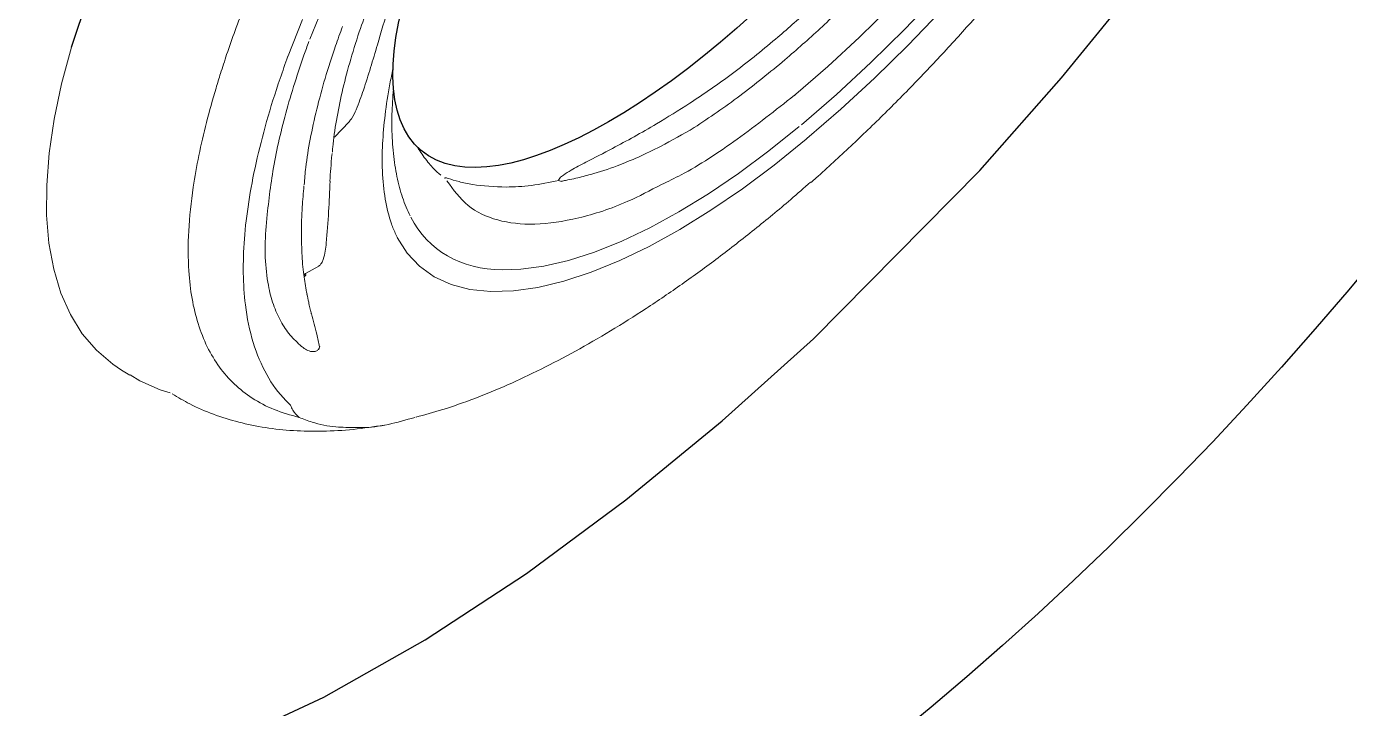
# Model space of a CAD drawing. Extents: x 938 to 1038, y 781 to 934.
# Drawn here: x 949.718 to 951.977, y 871.554 to 872.718 of the extents above; entities that cross this region are included whole.
import ezdxf

# ---------------------------------------------------------------- set-up
doc = ezdxf.new("R2010")
doc.units = 0
doc.header["$MEASUREMENT"] = 0
doc.linetypes.add('SLD-Solid', pattern=[0])
for name, color, linetype in [('1', 4, 'Continuous'), ('1_CYAN', 4, 'Continuous'), ('2', 2, 'Continuous'), ('DIM', 3, 'Continuous')]:
    doc.layers.add(name, color=color, linetype=linetype)

# ---------------------------------------------------------------- blocks, each defined once
blk = doc.blocks.new('*E22')
at = {"layer": '1', "color": 3, "linetype": 'SLD-Solid', "lineweight": 15}
blk.add_arc((2.108557158079378, -2.062281653934321), 0.004702238498693764, 145.5763701272719, 153.9577264641117, dxfattribs=at)
blk = doc.blocks.new('MIDJET')
at = {"layer": '1', "color": 3, "linetype": 'SLD-Solid', "lineweight": 15}
for p, q in [((-0.6367995654961618, 1.335238558751698), (-0.6781520544470823, 1.325847308838661)), ((-0.5919542460812863, 1.340270002507836), (-0.6367995654961618, 1.335238558751698)), ((-0.5437959938340668, 1.340921270170654), (-0.5919542460812863, 1.340270002507836)), ((-0.4925182228356348, 1.337189817831913), (-0.5437959938340668, 1.340921270170654)), ((-0.4383267202460246, 1.329090598589275), (-0.4925182228356348, 1.337189817831913)), ((-0.7158455762330647, 1.312133774495891), (-0.7497288819793368, 1.294153145349298)), ((-0.6781520544470823, 1.325847308838661), (-0.7158455762330647, 1.312133774495891)), ((-0.3814391073740637, 1.316656226751604), (-0.4383267202460246, 1.329090598589275)), ((-0.3220836937811669, 1.299936502326787), (-0.3814391073740637, 1.316656226751604)), ((-0.7497288819793368, 1.294153145349298), (-0.7796659567653208, 1.271977501424601)), ((-0.2604987630922011, 1.278998550980475), (-0.3220836937811669, 1.299936502326787)), ((-0.7796659567653208, 1.271977501424601), (-0.8055365974879933, 1.245695907501343)), ((-0.8055365974879933, 1.245695907501343), (-0.8164400821045064, 1.231706506393635)), ((-0.8164400821045064, 1.231706506393635), (-0.8261505989521964, 1.218251254683636)), ((-0.8369244809885998, 1.201993720813363), (-0.8543357425184226, 1.167898360743166)), ((-0.8256040801540365, 1.217790255286275), (-0.8369244809885998, 1.201993720813363)), ((-0.8543357425184226, 1.167898360743166), (-0.860690199243237, 1.151540566126542)), ((-0.6737797578453666, 0.9068527819475065), (-0.6766367541624305, 0.9064904840683994)), ((-0.6625879960889591, 0.8832443342654699), (-0.6737797578453666, 0.9068527819475065)), ((-0.3007123949947683, 0.9108167950045356), (-0.2409272785444472, 0.8820085267368114)), ((-0.2748332697441427, 0.8719968570842411), (-0.2143259735345566, 0.8424302796437075)), ((-0.4202750229740531, 0.8148805614745953), (-0.4447872383875975, 0.8413058480143718)), ((-0.6229699055955962, 0.7464289431343758), (-0.6508588885094326, 0.7312778413512859)), ((-0.9309539631790003, 0.7360556487170413), (-0.9311523786757618, 0.7356601663352222)), ((-0.6508588885094326, 0.7312778413512859), (-0.6746460255915423, 0.7118089483820285)), ((-0.6746460255915423, 0.7118089483820285), (-0.6941831967642074, 0.6881435222963859)), ((-0.6941831967642074, 0.6881435222963859), (-0.7093486174689474, 0.6604288755529097)), ((-0.7093486174689474, 0.6604288755529097), (-0.7200479897698528, 0.6288376527769088)), ((-0.7200479897698528, 0.6288376527769088), (-0.7262145902071779, 0.5935665703607214)), ((-0.7262145902071779, 0.5935665703607214), (-0.7278100417460323, 0.5548352702607531)), ((-0.6917068391101537, 0.5399770882875572), (-0.6904048244634993, 0.5716342310971925)), ((-0.7278100417460323, 0.5548352702607531), (-0.7248244592766753, 0.5128849674311624)), ((-0.6891811366204763, 0.5001690216979142), (-0.6917068391101537, 0.5399770882875572)), ((-0.7248244592766753, 0.5128849674311624), (-0.7172763522214183, 0.4679768748838313)), ((-0.6823127846873547, 0.457527795635869), (-0.6891811366204763, 0.5001690216979142)), ((-0.7172763522214183, 0.4679768748838313), (-0.7052127352972022, 0.4203906585029813)), ((-0.6711443371417687, 0.4123173900796644), (-0.6823127846873547, 0.457527795635869)), ((-0.5468986608557316, 0.4601842070950255), (-0.5448279632985873, 0.4650252850706664)), ((-0.7052127352972022, 0.4203906585029813), (-0.6887088037560503, 0.3704226755281752)), ((-0.6557449093210366, 0.3648176696784589), (-0.6711443371417687, 0.4123173900796644)), ((-0.6887088037560503, 0.3704226755281752), (-0.6678672599776689, 0.3183840844563548)), ((-0.636209824535797, 0.3153226684343338), (-0.6557449093210366, 0.3648176696784589)), ((-0.6678672599776689, 0.3183840844563548), (-0.6428179924394186, 0.2645989795892376)), ((-0.6126599751229804, 0.264138779049901), (-0.636209824535797, 0.3153226684343338)), ((-0.6428179924394186, 0.2645989795892376), (-0.6137168562472297, 0.2094022548305645)), ((-0.5852412625829331, 0.2115828995320612), (-0.6126599751229804, 0.264138779049901)), ((-0.6137168562472297, 0.2094022548305645), (-0.580745179434615, 0.1531376777535485)), ((-0.5541232847010775, 0.1579803067076284), (-0.5852412625829331, 0.2115828995320612)), ((-0.580745179434615, 0.1531376777535485), (-0.5441082426526407, 0.09615562249808818)), ((-0.5194987594337448, 0.1036628778942799), (-0.5541232847010775, 0.1579803067076284)), ((-0.5441082426526407, 0.09615562249808818), (-0.5040342094317509, 0.0388109411609463)), ((-0.4815820174204504, 0.04896685335884854), (-0.5194987594337448, 0.1036628778942799)), ((-0.4278476251092869, 0.05326558572474482), (-0.4270130268220882, 0.05210872980869397)), ((-0.4270255889107162, 0.05212548107763837), (-0.4262447109284579, 0.05104560357774801)), ((-0.4262447109284579, 0.05104560357774801), (-0.3828345210085118, -0.006804406820378972)), ((-0.5040343962407832, 0.03881092171981493), (-0.502966819549286, 0.03734302985240845)), ((-0.502966819549286, 0.03734302985240845), (-0.4568554513130181, -0.02392642564824143)), ((-0.4313662724639329, -0.01798828150540999), (-0.478599400602711, 0.04484303490036723)), ((-0.3810845360622039, -0.08048183615970572), (-0.4313662724639329, -0.01798828150540999)), ((-0.3828345210085118, -0.006804406820378972), (-0.3366027226316533, -0.0643502523216597)), ((-0.4568554513130181, -0.02392642564824143), (-0.4079453738200058, -0.08489057668434441)), ((-0.3366027226316533, -0.0643502523216597), (-0.2878091611190428, -0.1212685844863159)), ((-0.4079453738200058, -0.08489057668434441), (-0.3564781724274368, -0.145248366009767)), ((-0.3280349691056159, -0.1422885291454747), (-0.3810845360622039, -0.08048183615970572)), ((-0.3564781724274368, -0.145248366009767), (-0.3027079190388946, -0.2047017965439863)), ((-0.2725140062493523, -0.2030631139976293), (-0.3280349691056159, -0.1422885291454747))]:
    blk.add_line(p, q, dxfattribs=at)
for centre, major_axis, ratio, start_param, end_param in [((-0.6815768399562643, 0.9055450205197246), (0.004680534295793202, -0.004606837395196052), 0.7000000000005552, 1.120630818526667, 1.843928714060351), ((-0.6788823279823504, 0.905839848704943), (0.004850412880523252, -0.004774041173101661), 0.7000000000009405, 1.126373902737729, 1.762963117534141), ((-0.6781629943863976, 0.9059485700923631), (0.004551870843195905, -0.004480199800571625), 0.699999999999245, 1.115946250348523, 1.807289989993341), ((-0.6704440789167236, 0.8971943589971687), (0.00799677930934878, -0.007870866796768477), 0.699999999967005, 2.477545029303428, 2.524721049010566), ((-0.6602028831344882, 0.8752907333324487), (5.952596348795852e-05, -0.007501533223001199), 0.9999999997322832, 3.376626565747556, 3.425002859041004), ((-0.4277623174416902, 0.8207920025155744), (0.00684070522326299, -0.006732995559682467), 0.6999999999699413, 0.1552751670004129, 0.2729475405901056), ((-0.4123454982996577, 0.4600209785797489), (0.2294618658224988, -0.2258488961816193), 0.7000000000000282, 2.864732198851961, 3.679689753706713)]:
    blk.add_ellipse(centre, major_axis=major_axis, ratio=ratio, start_param=start_param, end_param=end_param, dxfattribs=at)
at = {"layer": '1', "color": 3}
blk.add_ellipse((0.1192344720720726, 0.1195088801366637), major_axis=(0.5967276637128429, -0.576215286447689), ratio=0.3644955798513458, start_param=3.146562833120037, end_param=9.429748140299623, dxfattribs=at)
at = {"layer": '1', "color": 3, "linetype": 'SLD-Solid', "lineweight": 15}
for points, knots in [([(-0.8627474807842503, 1.147998920770704), (-0.8693700168802678, 1.138574965710745), (-0.8843186351193282, 1.117302887393464), (-0.9029738958443261, 1.080487820955881), (-0.9194864101341196, 1.038484975745078), (-0.9319132790559053, 0.9936493108959752), (-0.9404073689651113, 0.9462255221802707), (-0.9447989615211014, 0.8962405338462958), (-0.9454309978385993, 0.8444482626395171), (-0.9424836849697513, 0.8086564130909295), (-0.94102014886154, 0.790883388466554)], [0, 0, 0, 0, 0.1000144248374281, 0.2257560296564782, 0.3519620618449764, 0.4790519246353268, 0.6074394963084845, 0.7375219066617311, 0.8696622366516151, 0.9999999999999999, 0.9999999999999999, 0.9999999999999999, 0.9999999999999999]), ([(-0.9178553953320048, 0.9348992362653519), (-0.9127900163126554, 0.9491387112250607), (-0.9026222451009431, 0.977721710248943), (-0.8805855336192465, 1.012662912017745), (-0.854206065256264, 1.042029050374737), (-0.8232765620921967, 1.065577637907964), (-0.7875061616945089, 1.083745911450421), (-0.7473635839657788, 1.096525466963584), (-0.7033963259287148, 1.103968918319381), (-0.6509216424041071, 1.106440618702209), (-0.5881205115555019, 1.102277195232986), (-0.5052442627204599, 1.087727199070912), (-0.4239867990835364, 1.064980510547485), (-0.3587389498939757, 1.041934522040108), (-0.3309902547189338, 1.031207537771095), (-0.3228083809194899, 1.028044620344389)], [0, 0, 0, 0, 0.07537897948530542, 0.1513087598485489, 0.223328929139492, 0.295350195672495, 0.3691040824939862, 0.4428624058644273, 0.5147290521308584, 0.5869674127249346, 0.6821191269308488, 0.7780713045951788, 0.9079992185455765, 0.972873002548, 1, 1, 1, 1]), ([(-0.3228083809194899, 1.028044620344389), (-0.312420742817622, 1.023911319705448), (-0.2757162745980111, 1.009306401777437), (-0.2109070261829515, 0.9800873164124795), (-0.1269124447858516, 0.9372359922766549), (-0.04044499116479017, 0.8878186385365581), (0.04226150083716362, 0.8356763787241022), (0.1196630580554867, 0.7827592089527684), (0.1918302540250494, 0.7300254021569685), (0.2640190638505686, 0.6737918826011935), (0.3401036148975081, 0.6107799725642593), (0.4190022486309104, 0.5410502700264459), (0.5006461251433905, 0.463800897264278), (0.5802205103926781, 0.3831289221971588), (0.6507180946088909, 0.3063629292004464), (0.7122431984861777, 0.2352377519817139), (0.7470955837410784, 0.1919400777168079), (0.764558285007567, 0.1702458853195878)], [0, 0, 0, 0, 0.02936692012341424, 0.1037673026158927, 0.1781676561717678, 0.2547294059944991, 0.3312911512215466, 0.3933059458810084, 0.4553207315038745, 0.5185676568654695, 0.5818146106266968, 0.656274788192156, 0.7307350024676587, 0.8073586783976775, 0.8839824166536006, 0.9418696773600741, 1, 1, 1, 1]), ([(-0.8958560664850097, 0.9480931264753849), (-0.8930526952794864, 0.9506446943238274), (-0.8771619198370928, 0.9651081344937751), (-0.8427258641114577, 0.986567270707809), (-0.7864918965745389, 1.005896056742486), (-0.7266385947137906, 1.014078541613813), (-0.6663692365216178, 1.013840593850759), (-0.6080666352889921, 1.007916923912163), (-0.5457029069364552, 0.9961874147309828), (-0.4798512785431228, 0.979014983621397), (-0.4107065998673889, 0.956109807580205), (-0.3509421441799674, 0.9329598010872218), (-0.3139851983780062, 0.9166714372530151), (-0.3016718030188485, 0.9112444448624899)], [0, 0, 0, 0, 0.02671159342247816, 0.1514133882616352, 0.2764465471703175, 0.4011593237448561, 0.4934978756194137, 0.585835892512467, 0.6780752214310576, 0.7703176610676958, 0.8622843830928777, 0.9541156120639899, 1, 1, 1, 1]), ([(-0.7972063267891372, 0.9223448504070291), (-0.7906460971790352, 0.9285854331885446), (-0.7775268503931159, 0.9410654453931215), (-0.7524780027408724, 0.9554536593593781), (-0.723373950786609, 0.9660369580669794), (-0.6869888263599861, 0.9728607147295065), (-0.6520796511685703, 0.9742228494979059), (-0.6117601125132808, 0.9721336067401012), (-0.5864687470666041, 0.968108061553437), (-0.5686126327046424, 0.9652659613365273)], [0, 0, 0, 0, 0.1441017023746246, 0.2881767724736586, 0.4319440977470484, 0.5757118405730505, 0.7575254025222544, 0.828808999989974, 1, 1, 1, 1]), ([(-0.5684767364222978, 0.9652452502350712), (-0.5388160456191002, 0.9597450101446441), (-0.4942970776828162, 0.9514894703848995), (-0.4297787961067812, 0.9324235311391504), (-0.3798462657429269, 0.9154163111188183), (-0.3368996625692589, 0.8987612810238517), (-0.3031762184767075, 0.8846287374045403), (-0.2867252947938823, 0.8773309394024693), (-0.2791472813771279, 0.8739692551445728)], [0, 0, 0, 0, 0.3370083191286239, 0.5058298423696197, 0.6746776265665427, 0.843512699596241, 0.9279151198515014, 1, 1, 1, 1]), ([(-0.9416571431792207, 0.8399092718010621), (-0.9408688441314013, 0.8511691252368507), (-0.9390449190075216, 0.8772215854410916), (-0.9301064727070099, 0.9085674082864159), (-0.9211675727216146, 0.9277802145998066), (-0.9178553953320048, 0.9348992362653519)], [0, 0, 0, 0, 0.323929972377879, 0.7494922347334615, 1, 1, 1, 1]), ([(-0.9178553953320048, 0.9348992362653519), (-0.9139474881211456, 0.9383850882403806), (-0.9080630364040161, 0.943634017279237), (-0.8989253491364693, 0.9469719418908795), (-0.8958560664850097, 0.9480931264753849)], [0, 0, 0, 0, 0.664107277740027, 1, 1, 1, 1]), ([(-0.799747252088963, 0.8912188981858264), (-0.8001514312033748, 0.8913802302356828), (-0.8010457170249339, 0.8917371931751603), (-0.8024533551725526, 0.8925051547793856), (-0.8039027607163121, 0.893562467380292), (-0.8054088385562252, 0.8950983527771541), (-0.8074036456639959, 0.8984426765486404), (-0.8078474006174616, 0.9045711077863814), (-0.8054166324777654, 0.912277899149089), (-0.8008792914456961, 0.9183019211647405), (-0.7979519442325369, 0.921524129586814), (-0.7972063267891372, 0.9223448504070291)], [0, 0, 0, 0, 0.01601980864586571, 0.03544539345380793, 0.05487115266753625, 0.08077982296896563, 0.1271703537338176, 0.2748868557463746, 0.5838063736992333, 0.893992340161141, 1, 1, 1, 1]), ([(-0.7428692762334848, 0.9017241663313058), (-0.7424809796107894, 0.9017918925614339), (-0.7413290901758813, 0.9019928037319289), (-0.7393994125754801, 0.9023233106647552), (-0.7363091311073688, 0.9028458694428707), (-0.7308525699242665, 0.9037451589231011), (-0.7216411395105666, 0.905205038250557), (-0.7136856542535384, 0.9063299255281123), (-0.7090290756131168, 0.9069883550142208)], [0, 0, 0, 0, 0.03591905062792195, 0.1065545578105673, 0.1771948310814762, 0.3184871161217372, 0.6010905387024296, 1, 1, 1, 1]), ([(-0.7089640162141109, 0.9068773646930026), (-0.6993776677416434, 0.9080591514670147), (-0.6791304537874936, 0.9105551894245423), (-0.643717931583744, 0.9112198144137835), (-0.6036869938558027, 0.9094541322908043), (-0.5640802188817844, 0.9056229519025152), (-0.5362805045120425, 0.9012209840906138), (-0.5242984400867527, 0.8993236745996143)], [0, 0, 0, 0, 0.1934118295119319, 0.4085028522215886, 0.6212374047917513, 0.8367480414614441, 1, 1, 1, 1]), ([(-0.3016730831396117, 0.9112499453356975), (-0.3016533855077626, 0.9112411573364767), (-0.3015261441742183, 0.9111843892564195), (-0.3013988828670549, 0.9111276120173386), (-0.3012913222837597, 0.9110796241953381)], [0, 0, 0, 0, 0.1548052924066076, 1, 1, 1, 1]), ([(-0.3012913798290668, 0.9110798904779074), (-0.3012703334082687, 0.9110703330492669), (-0.3010773657604062, 0.9109827041577603), (-0.3008843548055182, 0.9108949648451841), (-0.3007123949947683, 0.9108167950045356)], [0, 0, 0, 0, 0.1090670950234722, 1, 1, 1, 1]), ([(-0.7998931669075162, 0.8915583330805248), (-0.7927630858788817, 0.8927054205766041), (-0.773957212611819, 0.8957309096265931), (-0.7547772963582275, 0.8994284905880221), (-0.7428692762334848, 0.9017241663313058)], [0, 0, 0, 0, 0.3791411825114671, 1, 1, 1, 1]), ([(-0.6621663055016711, 0.8832120481493604), (-0.6619509102705621, 0.882795117395915), (-0.6617015103311346, 0.8823123652749132), (-0.6610576249981364, 0.8813986882626068), (-0.659942115384581, 0.8801075436932422), (-0.656565229979563, 0.877417110557829), (-0.6439769651738914, 0.8715616687025687), (-0.6155489729055645, 0.866316621567293), (-0.5725023766878792, 0.8602967603374623), (-0.5365687813132922, 0.8563141282864848), (-0.5193468434248771, 0.8544053673874146)], [0, 0, 0, 0, 0.006241481881788279, 0.007226832253902155, 0.01458706256182928, 0.02858929375350081, 0.0704493351901226, 0.26225781370699, 0.6464214065538634, 1, 1, 1, 1]), ([(-0.5223620664027351, 0.898776576535198), (-0.5126176013709056, 0.8973093650837853), (-0.4879863773173483, 0.8936006736496296), (-0.4455637887791113, 0.8835556581488646), (-0.3957807899049897, 0.8691658730114398), (-0.3437137785505371, 0.8510099827112896), (-0.2976612871237165, 0.8328826395176776), (-0.2682612637055684, 0.8196458718897333), (-0.2575381435445649, 0.8148180032925154)], [0, 0, 0, 0, 0.1256718620403369, 0.3176625685486181, 0.5086256390140966, 0.6987147429268864, 0.8901117196953342, 1, 1, 1, 1]), ([(-0.9315483331762451, 0.7377437195467991), (-0.9348092806183104, 0.7531457910281603), (-0.9414885825407708, 0.7846933972019485), (-0.9440116624329917, 0.8188050756519374), (-0.942043328082363, 0.8364477915296789), (-0.9416571431792207, 0.8399092718010621)], [0, 0, 0, 0, 0.4340011518166794, 0.8889516863392902, 1, 1, 1, 1]), ([(-0.5193507806368558, 0.8544279448320538), (-0.5192579110659068, 0.854419166788773), (-0.5054136919455203, 0.8531106094925889), (-0.4894251124763187, 0.8504912568168947), (-0.4730224316249831, 0.8476424744233242), (-0.4722658229980539, 0.84751106826144)], [0, 0, 0, 0, 0.006400735406424715, 0.9541681154365437, 1, 1, 1, 1]), ([(-0.4700362616823668, 0.8468620378473304), (-0.4672529390692617, 0.8464953917975748), (-0.4503910798619444, 0.8442741853730098), (-0.4168207650756841, 0.8366724213566528), (-0.3697795182620354, 0.824005504105898), (-0.3201502523276218, 0.807378473301597), (-0.2719504216183424, 0.788947542765456), (-0.2392911817573236, 0.7743763080979136), (-0.2246143570601049, 0.7678281012888419)], [0, 0, 0, 0, 0.03960790484329149, 0.2399516720842665, 0.4393013143043341, 0.6362561632267278, 0.8365361671082376, 1, 1, 1, 1]), ([(-0.2291038460963861, 0.7341721511737518), (-0.2503753662419896, 0.7420343845404744), (-0.2977919517879641, 0.7595601776414753), (-0.354358908613122, 0.7804920070541641), (-0.3946365693913449, 0.7982303334165266), (-0.4123706026622216, 0.8076973937252916), (-0.4186503302178721, 0.8134041166312898), (-0.4202750229740531, 0.8148805614745953)], [0, 0, 0, 0, 0.3223271387977175, 0.7185030616512978, 0.8922651605800004, 0.972126814158207, 1, 1, 1, 1]), ([(-0.3351120359770263, 0.7338910596067194), (-0.3437177311162287, 0.736381067531255), (-0.3703897936563294, 0.74378275453833), (-0.413232437555024, 0.7533543053973659), (-0.4624238343876925, 0.7612222872909911), (-0.5107212107590442, 0.7648872686583701), (-0.5571402141147317, 0.7635645337371244), (-0.5892985716260171, 0.7577908843266528), (-0.6086556882360838, 0.7519540152640758), (-0.6163190913564804, 0.7491451172374184), (-0.6208292490374987, 0.747383810723818), (-0.622267142869724, 0.7467315043375891), (-0.6222673196115096, 0.7467314241579572)], [0.158951885381693, 0.158951885381693, 0.158951885381693, 0.158951885381693, 0.2189082280711251, 0.346757998641039, 0.4751575172598321, 0.6035614685310303, 0.7545959878653172, 0.9056690489778593, 0.9433962239604446, 0.9811215494509715, 0.9999976795149366, 1, 1, 1, 1]), ([(-0.9313038842495303, 0.736094101033629), (-0.9282499727913773, 0.7206491691769372), (-0.9216536696215201, 0.6872888526253007), (-0.9067292865317995, 0.6337851907925369), (-0.8876445274059463, 0.5762896775525093), (-0.8647170830663242, 0.5172196844836776), (-0.8380605706115887, 0.4565704803395789), (-0.8077109937204909, 0.3945090018544164), (-0.7737875303893276, 0.3312789022876643), (-0.7364032522057613, 0.267136934499149), (-0.6957500272380059, 0.2023502385388127), (-0.6518401150247257, 0.1372301655632526), (-0.6123624986824581, 0.0816974807819264), (-0.5865337488119025, 0.04810587311457937), (-0.5773258994127346, 0.03613059494482229)], [0, 0, 0, 0, 0.0745907463544915, 0.1611124563899107, 0.2469957864890458, 0.3333241755662856, 0.4202301692129061, 0.5076746892349252, 0.5956054262099864, 0.6839552782688247, 0.7726432798483185, 0.8615762599276775, 0.9506524722162722, 1, 1, 1, 1]), ([(-0.5879490818598612, 0.7219608474981527), (-0.5879470017094945, 0.7219616972817846), (-0.5828774111232491, 0.724032727879532), (-0.5724440401978512, 0.7280005263370413), (-0.5501974478796825, 0.7345803497103702), (-0.5259855631338795, 0.7393423579337508), (-0.4934205815252852, 0.7429478772403257), (-0.4585535798608404, 0.7441685873330357), (-0.4147699372589102, 0.7416907050754844), (-0.3843058449318164, 0.7378523596196942), (-0.3694423083011102, 0.7353691719007429)], [0, 0, 0, 0, 3.056722786278923e-05, 0.07449621570486083, 0.148969485248665, 0.2980039036390164, 0.3724874388840495, 0.5215575417545487, 0.6706686625457073, 0.8040319994901184, 0.8040319994901184, 0.8040319994901184, 0.8040319994901184]), ([(-0.5008949979793229, 0.6836606269242651), (-0.4935780570180128, 0.6886158802566911), (-0.4842705404212708, 0.6949192115089602), (-0.4738729085511935, 0.7002898745966206), (-0.4715978307668252, 0.7013930257448635)], [0, 0, 0, 0, 0.3572691388731139, 0.4544642982825263, 0.4544642982825263, 0.4544642982825263, 0.4544642982825263]), ([(-0.5010184387608518, 0.6835384602131285), (-0.5042141107946421, 0.6811415423195797), (-0.511756239990909, 0.6754845586757767), (-0.5182439624818329, 0.6689157841646676), (-0.5219827751108852, 0.6651302620290096)], [0, 0, 0, 0, 0.4237095322324372, 1, 1, 1, 1]), ([(-0.5324517645944695, 0.6553130503982914), (-0.5483313968731096, 0.6453505182074224), (-0.5800906539151356, 0.6254254585406187), (-0.6076191331671481, 0.5755554715096309), (-0.6195485867215496, 0.5127059693234344), (-0.6133718135009758, 0.4367232462106045), (-0.5953137724036281, 0.3620141901739089), (-0.572816643554134, 0.3104037662829029), (-0.5641524029332743, 0.2905272240748928)], [0, 0, 0, 0, 0.17773513874898, 0.3554701933818501, 0.533205302693765, 0.7109404081531133, 0.8886754894688256, 1, 1, 1, 1]), ([(-0.5280126361111428, 0.6583119535683721), (-0.5280074059394906, 0.658314118004057), (-0.5272682467317793, 0.658620009029022), (-0.5263955083499567, 0.6578487031901545), (-0.5294692196364963, 0.6506666559697436), (-0.5352535430360703, 0.6355557715331628), (-0.5447470867046746, 0.6050715832652003), (-0.5479347513695956, 0.575064832144264), (-0.5500567188936998, 0.5550899106653588)], [0, 0, 0, 0, 0.0002570919871973192, 0.03633378078466603, 0.1442525569552796, 0.3582348148621207, 0.5727891656995621, 1, 1, 1, 1]), ([(-0.5500567188936998, 0.5550899106653588), (-0.5505566306299201, 0.5409943603831806), (-0.5515607700369287, 0.512681567392633), (-0.5470600799267586, 0.4808451742914315), (-0.5448000625673615, 0.4648585590595502)], [0, 0, 0, 0, 0.4978509286200026, 0.9999999999999999, 0.9999999999999999, 0.9999999999999999, 0.9999999999999999]), ([(-0.4709349926530635, 0.227837636474689), (-0.4806886310215006, 0.2478620625409178), (-0.5037391730968039, 0.2951853134281492), (-0.5255033201890953, 0.3559994911726108), (-0.5378136620907128, 0.4041141394960306), (-0.5427603652635327, 0.4320064799552057), (-0.5449174259394738, 0.4473727490040886), (-0.5458771750772939, 0.4556147651923368), (-0.5464818408871253, 0.4590368229166302), (-0.5466886230585501, 0.4602070900550075)], [0, 0, 0, 0, 0.230758336507723, 0.5453457001345339, 0.7494304883578539, 0.8725778379870268, 0.9426782532983691, 0.9803972457847168, 1, 1, 1, 1]), ([(-0.5446329154160026, 0.4649785253418486), (-0.5446223185778791, 0.4649760563614649), (-0.5432828288192653, 0.4646639657251654), (-0.5401870567212512, 0.462218861628557), (-0.5350283240682501, 0.4548083050089673), (-0.5272629756440566, 0.4396108108675492), (-0.5148409442459325, 0.4112020927563975), (-0.4936443697834036, 0.3617807974448795), (-0.4650112544305713, 0.299825737546243), (-0.4395311510872091, 0.2522964074360061), (-0.4288526141443327, 0.2323771904449075)], [0, 0, 0, 0, 0.0001996415658370069, 0.02523562501053341, 0.06732255726586947, 0.1410726744575282, 0.2667480050917372, 0.4705019978265764, 0.7780910108099706, 1, 1, 1, 1]), ([(-0.5641524029332743, 0.2905272240748928), (-0.5595377876061534, 0.2789184141674355), (-0.5425730489346137, 0.2362408749996234), (-0.4978229135822829, 0.1561317487632152), (-0.4510322641154048, 0.0876633130036879), (-0.4276369375111742, 0.05342909238642335)], [0, 0, 0, 0, 0.1574155462062406, 0.5787077394145771, 1, 1, 1, 1]), ([(-0.3661059828415461, 0.06542597981373888), (-0.3853921127504023, 0.0924172279481894), (-0.4242575384769509, 0.1468100146086044), (-0.455297794644693, 0.2006929476815316), (-0.4709349926530635, 0.227837636474689)], [0, 0, 0, 0, 0.4962284485069047, 1, 1, 1, 1]), ([(-0.4288526141443327, 0.2323771904449075), (-0.4143139763603045, 0.2070976075855526), (-0.3850169284022087, 0.1561563046661689), (-0.3483312891873283, 0.1047528559951729), (-0.3298508705524767, 0.07885832966154283)], [0, 0, 0, 0, 0.4962492400196584, 1, 1, 1, 1]), ([(-0.3298508705524767, 0.07885832966154283), (-0.3147499425067153, 0.05884616691403721), (-0.2844102325049107, 0.018639153647797), (-0.2507077770928277, -0.02084401884549436), (-0.2337799828134024, -0.04067530452758206)], [0, 0, 0, 0, 0.4977281603834831, 1, 1, 1, 1]), ([(-0.264665744263354, -0.06070142601163298), (-0.2823809971378139, -0.0399662518065611), (-0.3179730850821088, 0.001693223735614424), (-0.3500131867028742, 0.04411753946651231), (-0.366105965895585, 0.06542599702196128)], [0, 0, 0, 0, 0.4977300826573654, 0.9999999999999999, 0.9999999999999999, 0.9999999999999999, 0.9999999999999999]), ([(-0.5781235513755263, 0.03596270660015932), (-0.5757465080414619, 0.03279288292658578), (-0.5575809617763241, 0.008568848905213144), (-0.521187761416698, -0.03649980953264276), (-0.4689734683235969, -0.0989956322656127), (-0.4143117811536285, -0.1608340508372095), (-0.3577670825360215, -0.2217397110440373), (-0.2995393046171699, -0.2813899499330716), (-0.2399449086419239, -0.3394781004538459), (-0.1792726456370488, -0.3957124209920124), (-0.1178129495910554, -0.4498221940719702), (-0.05585762778198955, -0.5015513772075053), (0.006290266994973592, -0.5506421307363638), (0.06855460490278631, -0.5970705821231803), (0.1309678919474919, -0.6409074490601654), (0.1935889263648534, -0.6821846695830942), (0.2562247502100803, -0.7207330915001933), (0.3186094353099307, -0.7563859510835584), (0.3803809976725603, -0.7887581955499314), (0.4348290433344033, -0.8150916347910027), (0.4680229604616812, -0.8290166052648544), (0.4813975959120498, -0.8346273140893317)], [0, 0, 0, 0, 0.008425394087086906, 0.06438750354191855, 0.1205680313497958, 0.1769097223443286, 0.2333453353289424, 0.2897858741207466, 0.346148147303363, 0.4023636204910933, 0.4583739800792565, 0.5141354987221093, 0.5695912546472817, 0.6246639913101191, 0.6799567919834408, 0.7356625290204116, 0.7917433054837872, 0.8481462219422851, 0.9048051702289863, 0.9616436909188879, 1, 1, 1, 1])]:
    blk.add_open_spline(points, degree=3, knots=knots, dxfattribs=at)
at = {"layer": 'DIM'}
blk.add_line((-0.2604987630922011, 1.278998550980475), (-0.1456321948490569, 1.231332416440353), dxfattribs=at)
at = {"xscale": 0.4033039403454444, "yscale": 0.5761484862077708, "zscale": 0.4033039403454455, "rotation": 225.4546423772133}
blk.add_blockref('*E22', (0.6414003868535971, 0.6637695992862263), dxfattribs=at)
blk = doc.blocks.new('Pillow07')
at = {"layer": '1_CYAN', "color": 4, "linetype": 'Continuous'}
blk.add_lwpolyline([(-2.358332637180531, -0.8695079955767184, -0.006602996200458367), (-5.744514135863909, -0.6163989818215185, -0.02192391035929798), (-6.177957016214016, -0.5535872521422469, -0.08150182780648879), (-6.68289164490028, -0.382481128966683, -0.1551490614242185), (-7.056997164799462, -0.002437467740469046, -0.08301324800163974), (-7.178174548866263, 0.3004017295318704, -0.1363264164371228), (-7.125374036986983, 1.034083846296076, -0.09677777535910637), (-6.56520503488024, 1.943802600401373, -0.1273971405966904), (-4.291248621533974, 3.344006963225443, -0.1868719742021929), (-3.257582251125974, 3.279550644586543, 0.06562460973818743), (-1.709945417316053, 2.868126927913902, 0.07143538561792971), (1.709945417191786, 2.868126927913902, 0.06562460973818743), (3.257582251001708, 3.279550644586543, -0.1868719742021929), (4.291248621409707, 3.344006963225443, -0.1273971405966904), (6.565205034755973, 1.943802600401373, -0.09677777535910637), (7.125374036862716, 1.034083846296076, -0.1363264164371228), (7.178174548741996, 0.3004017295318704, -0.08301324800163974), (7.056997164675195, -0.002437467740469046, -0.1551490614242231), (6.682891644776014, -0.382481128966683, -0.08150182780648879), (6.177957016089749, -0.5535872521422469, -0.02192391035929798), (5.744514135739642, -0.6163989818215185, -0.006602996200458367), (2.358332637056265, -0.8695079955767184, -0.02343007855325684)], format="xyb", close=True, dxfattribs=at)
blk = doc.blocks.new('VISTA')
at = {"layer": '1', "color": 3, "linetype": 'Continuous'}
for points in [[(14.15451206424609, 72.77132714247091), (14.09845706424608, 72.70419714247089), (14.04142606424625, 72.63783714247086), (13.98349906424619, 72.57230714247089), (13.92475606424614, 72.5076871424709), (13.86630906424625, 72.44513714247091), (13.80759206424614, 72.38400714247086), (13.74841106424628, 72.32406714247088), (13.68880606424614, 72.26536714247095), (13.62881506424628, 72.20793714247088), (13.56847906424628, 72.15181714247092), (13.50783606424625, 72.09704714247096), (13.4469260642461, 72.0436671424709), (13.38578906424618, 71.99171714247086), (13.32446406424629, 71.94123714247087)], [(13.4687630642461, 72.90793714247093), (13.60840206424609, 73.06633714247096), (13.74825106424623, 73.2381471424709), (13.8856430642461, 73.42209714247088), (14.01747306424613, 73.6162071424709), (14.14031006424625, 73.81768714247096), (14.25057606424616, 74.02301714247085), (14.34477506424628, 74.22804714247093), (14.41976506424612, 74.42821714247088), (14.47303206424613, 74.61885714247092), (14.50292106424627, 74.79549714247094), (14.50878706424623, 74.9542371424709), (14.49104606424612, 75.09203714247087), (14.45110006424625, 75.20685714247088), (14.31409306424621, 75.36484714247092)], [(11.34739406424615, 72.00348714247093), (11.41336206424626, 71.92848714247089), (11.49882906424614, 71.87221714247096), (11.60344906424621, 71.83706714247091), (11.72609106424625, 71.82479714247086), (11.8648420642462, 71.8363071424709), (12.01710006424628, 71.87162714247086), (12.1797310642462, 71.92979714247087), (12.34928106424627, 72.0090371424709), (12.52220906424623, 72.10683714247091), (12.69511106424625, 72.22018714247088), (12.86491106424614, 72.34583714247094), (13.02898806424628, 72.48046714247096), (13.18525806424623, 72.6208871424709), (13.4687630642461, 72.90793714247093)]]:
    blk.add_lwpolyline(points, dxfattribs=at)
at = {"layer": '2', "linetype": 'Continuous', "rotation": 45.0000000000046}
blk.add_blockref('Pillow07', (13.64680010052348, 77.65223442887839), dxfattribs=at)
at = {"layer": 'DIM', "rotation": 93.95912124402405}
blk.add_blockref('MIDJET', (13.1762524095866, 73.46677530949444), dxfattribs=at)

msp = doc.modelspace()

# ---------------------------------------------------------------- block references
at = {"layer": '1'}
msp.add_blockref('VISTA', (937.8767352618522, 799.5643931736838), dxfattribs=at)

doc.saveas('drawing.dxf')
